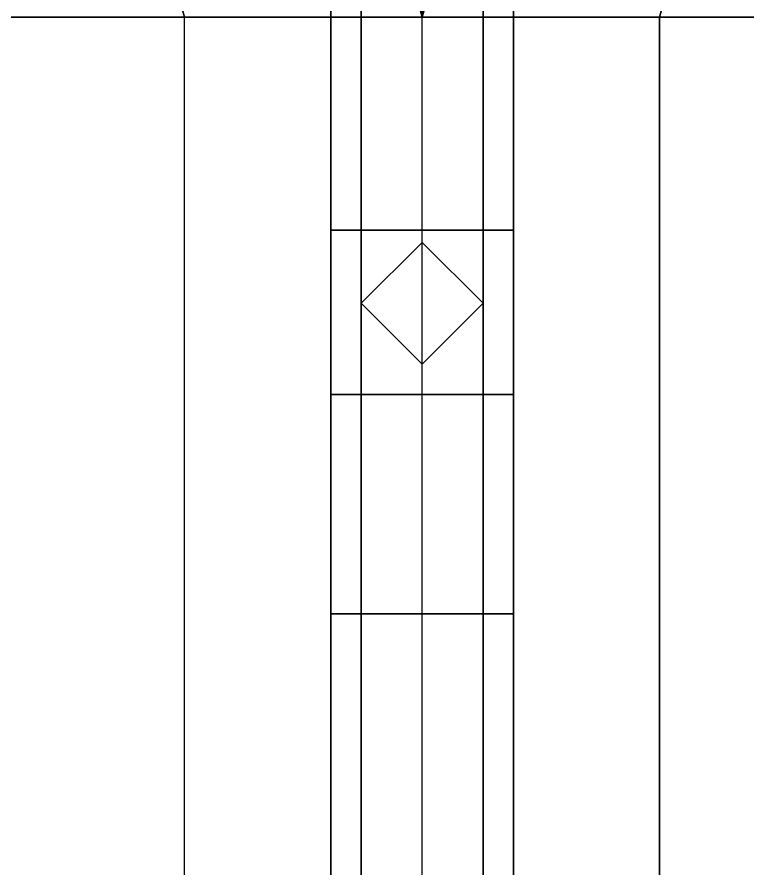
# Model space of a CAD drawing. Header units: millimetres. Extents: x -5 to 5, y -86 to 49.
# Drawn here: x -0.665 to 0.535, y -46.069 to -44.67 of the extents above; entities that cross this region are included whole.
import ezdxf

# ---------------------------------------------------------------- set-up
doc = ezdxf.new("R2010")
doc.units = ezdxf.units.MM
for name, color, linetype in [('deck', 3, 'Continuous'), ('drawing', 9, 'Continuous'), ('h2', 6, 'Continuous'), ('rails', 4, 'Continuous')]:
    doc.layers.add(name, color=color, linetype=linetype)

msp = doc.modelspace()

# ---------------------------------------------------------------- linework, layer by layer
for points in [[(-0.22, -40.01, -1.15), (-0.1, -40.01, -1.33), (-0.1, -44.67, -0.76), (-0.1, -44.67, -0.28)], [(-0.1, -44.67, -0.76), (-0.1, -40.01, -1.33), (0.1, -40.01, -1.33), (0.1, -44.67, -0.76)], [(0, -44.67, -0.3), (1.26, -40.01, -0.89), (1.69, -40.01, -0.76), (0.39, -44.67, -0.28)], [(0, -44.67, -0.3), (0.66, -40.01, -1.04), (1.26, -40.01, -0.89), (0, -44.67, -0.3)], [(0, -44.67, -0.3), (0.22, -40.01, -1.15), (0.66, -40.01, -1.04), (0, -44.67, -0.3)], [(0, -44.67, -0.3), (0.1, -40.01, -1.33), (0.22, -40.01, -1.15), (0, -44.67, -0.3)], [(0, -44.67, -0.3), (0, -40.01, -1.33), (0.1, -40.01, -1.33), (0, -44.67, -0.3)], [(0.1, -44.67, -0.76), (0.1, -40.01, -1.33), (0.22, -40.01, -1.15), (0.1, -44.67, -0.28)], [(0.39, -44.67, -0.28), (1.69, -40.01, -0.76), (2.16, -40.01, -0.53), (1.14, -44.67, -0.16)], [(-0.15, -45.29, -3.18), (-0.15, -44.65, -3.18), (0.15, -44.65, -3.18), (0.15, -45.29, -3.18)], [(-0.15, -44.65, -2.01), (-0.15, -44.65, -3.18), (-0.15, -45.29, -3.18), (-0.15, -45.29, -2.01)], [(0.15, -45.29, -2.01), (0.15, -44.65, -2.01), (-0.15, -44.65, -2.01), (-0.15, -45.29, -2.01)], [(0.15, -45.29, -3.18), (0.15, -44.65, -3.18), (0.15, -44.65, -2.01), (0.15, -45.29, -2.01)], [(-0.39, -48.93, 0.64), (-0.39, -44.67, -0.28), (0.39, -44.67, -0.28), (0.39, -48.93, 0.64)], [(-0.1, -44.67, -0.28), (-0.1, -44.67, -0.76), (-0.1, -47.29, -0.38), (-0.1, -48.93, 0.67)], [(-0.1, -47.29, -0.38), (-0.1, -44.67, -0.76), (0.1, -44.67, -0.76), (0.1, -47.29, -0.38)], [(0.1, -47.29, -0.38), (0.1, -44.67, -0.76), (0.1, -44.67, -0.28), (0.1, -48.93, 0.67)], [(0.39, -48.93, 0.64), (0.39, -44.67, -0.28), (1.14, -44.67, -0.16), (0.67, -48.93, 0.67)], [(-0.15, -45.02, -0.89), (-0.15, -45.02, -1.54), (-0.15, -45.29, -1.61), (-0.15, -45.65, -0.89)], [(0.15, -45.02, -0.89), (0.15, -45.02, -1.54), (-0.15, -45.02, -1.54), (-0.15, -45.02, -0.89)], [(-0.15, -45.29, -1.61), (-0.15, -45.02, -1.54), (0.15, -45.02, -1.54), (0.15, -45.29, -1.61)], [(0.15, -45.65, -0.89), (0.15, -45.02, -0.89), (-0.15, -45.02, -0.89), (-0.15, -45.65, -0.89)], [(0.15, -45.29, -1.61), (0.15, -45.02, -1.54), (0.15, -45.02, -0.89), (0.15, -45.65, -0.89)], [(0, -45.04, -0.89), (-0.1, -45.14, -0.89), (-0.1, -45.14, -0.69), (0, -45.04, -0.69)], [(0.1, -45.14, -0.89), (0, -45.04, -0.89), (0, -45.04, -0.69), (0.1, -45.14, -0.69)], [(-0.1, -45.14, -0.89), (0, -45.24, -0.89), (0, -45.24, -0.66), (-0.1, -45.14, -0.69)], [(0, -45.24, -0.89), (0.1, -45.14, -0.89), (0.1, -45.14, -0.69), (0, -45.24, -0.66)], [(-0.15, -45.65, -0.89), (-0.15, -45.29, -1.61), (-0.15, -47.42, -0.78), (-0.15, -47.1, -0.7)], [(-0.15, -45.29, -1.61), (-0.15, -45.29, -3.18), (-0.15, -47.71, -1.17), (-0.15, -47.42, -0.78)], [(0.15, -45.29, -1.61), (0.15, -45.29, -2.01), (-0.15, -45.29, -2.01), (-0.15, -45.29, -1.61)], [(-0.15, -45.29, -3.18), (-0.15, -47.52, -2.27), (-0.15, -47.71, -1.81), (-0.15, -47.71, -1.17)], [(-0.15, -45.29, -3.18), (-0.15, -46.42, -3.06), (-0.15, -47.04, -2.8), (-0.15, -47.52, -2.27)], [(0.15, -45.29, -3.18), (0.15, -46.42, -3.06), (-0.15, -46.42, -3.06), (-0.15, -45.29, -3.18)], [(0.15, -47.42, -0.78), (0.15, -45.29, -1.61), (0.15, -45.65, -0.89), (0.15, -47.1, -0.7)], [(0.15, -47.71, -1.17), (0.15, -45.29, -3.18), (0.15, -45.29, -1.61), (0.15, -47.42, -0.78)], [(0.15, -47.71, -1.81), (0.15, -47.52, -2.27), (0.15, -45.29, -3.18), (0.15, -47.71, -1.17)], [(0.15, -47.04, -2.8), (0.15, -46.42, -3.06), (0.15, -45.29, -3.18), (0.15, -47.52, -2.27)], [(0.15, -47.1, -0.7), (0.15, -45.65, -0.89), (-0.15, -45.65, -0.89), (-0.15, -47.1, -0.7)]]:
    msp.add_3dface(points)
at = {"layer": 'deck', "color": 3}
for points in [[(2.27, -44.67, 2.72), (2.88, -40.01, 2.64), (-2.88, -40.01, 2.64), (-2.27, -44.67, 2.72)], [(1.92, -48.35, 2.72), (2.27, -44.67, 2.72), (-2.27, -44.67, 2.72), (-1.92, -48.35, 2.72)]]:
    msp.add_3dface(points, dxfattribs=at)
at = {"layer": 'drawing', "extrusion": (1, -1.22461e-16, 0)}
msp.add_line((0, -48.93, -5.93), (0, 48.93, -5.93), dxfattribs=at)
at = {"layer": 'h2'}
for points in [[(-0.39, -44.67, -0.28), (-1.69, -40.01, -0.76), (-2.16, -40.01, -0.53), (-1.14, -44.67, -0.16)], [(0, -44.67, -0.3), (-1.26, -40.01, -0.89), (-1.69, -40.01, -0.76), (-0.39, -44.67, -0.28)], [(0, -44.67, -0.3), (-0.66, -40.01, -1.04), (-1.26, -40.01, -0.89), (0, -44.67, -0.3)], [(0, -44.67, -0.3), (-0.22, -40.01, -1.15), (-0.66, -40.01, -1.04), (0, -44.67, -0.3)], [(0, -44.67, -0.3), (-0.1, -40.01, -1.33), (-0.22, -40.01, -1.15), (0, -44.67, -0.3)], [(0, -44.67, -0.3), (0, -40.01, -1.33), (-0.1, -40.01, -1.33), (0, -44.67, -0.3)], [(-0.39, -48.93, 0.64), (-0.39, -44.67, -0.28), (-1.14, -44.67, -0.16), (-0.67, -48.93, 0.67)]]:
    msp.add_3dface(points, dxfattribs=at)
at = {"layer": 'rails'}
for points in [[(-0.97, -44.67, 2.72), (-0.62, -46.98, 2.72), (-0.62, -46.98, 2.8), (-0.97, -44.67, 2.8)], [(-0.97, -44.67, 2.8), (-0.62, -46.98, 2.8), (-0.58, -46.98, 2.8), (-0.93, -44.67, 2.8)], [(-0.58, -46.98, 2.8), (-0.58, -46.98, 2.72), (-0.93, -44.67, 2.72), (-0.93, -44.67, 2.8)]]:
    msp.add_3dface(points, dxfattribs=at)

doc.saveas('drawing.dxf')
